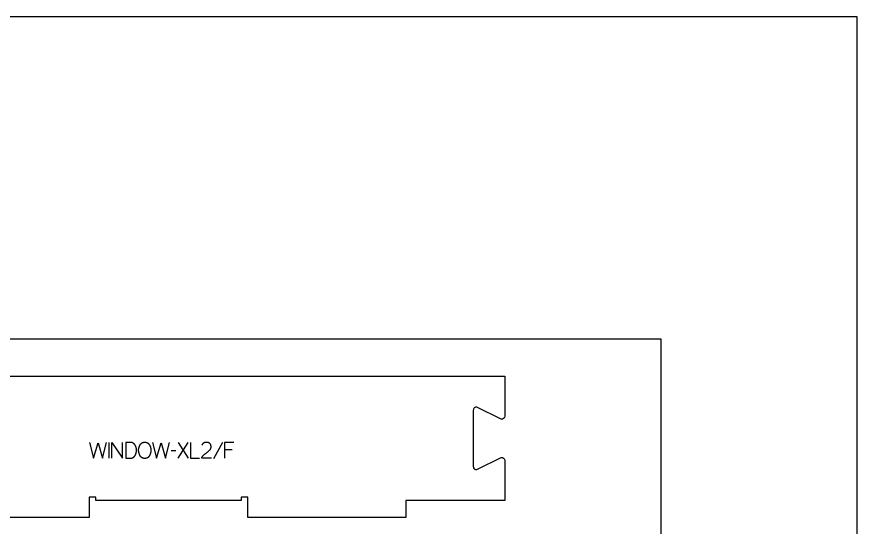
# Model space of a CAD drawing. Extents: x 0 to 4485, y 0 to 8771.
# Drawn here: x 1591 to 3183, y 4626 to 5593 of the extents above; entities that cross this region are included whole.
import ezdxf

# ---------------------------------------------------------------- set-up
doc = ezdxf.new("R2010")
doc.units = 0
for name, color, linetype in [('0_SHEET_SPRUCEPLY_2440X122', 1, 'CONTINUOUS'), ('1_ANYTOOL_1MMDEEP_LABELS_S', 2, 'CONTINUOUS'), ('4_ANYTOOL_CUTTHROUGH_OUTSI', 5, 'CONTINUOUS'), ('DONOTCUT', 7, 'CONTINUOUS')]:
    doc.layers.add(name, color=color, linetype=linetype)

msp = doc.modelspace()

# ---------------------------------------------------------------- linework, layer by layer
at = {"layer": '0_SHEET_SPRUCEPLY_2440X122'}
msp.add_lwpolyline([(371.7, 4982.6), (371.7, 3762.6), (2811.7, 3762.6), (2811.7, 4982.6)], close=True, dxfattribs=at)
at = {"layer": '1_ANYTOOL_1MMDEEP_LABELS_S', "color": 2}
for points in [[(1728.7, 4786.8), (1736.4, 4756.8), (1744.9, 4785.9), (1753.3, 4756.8), (1760.8, 4786.8)], [(1765.2, 4786.8), (1765.2, 4756.8)], [(1771.2, 4756.8), (1771.2, 4786.8), (1791.3, 4756.8), (1791.3, 4786.8)], [(1848.1, 4786.8), (1855.8, 4756.8), (1864.3, 4785.9), (1872.7, 4756.8), (1880.2, 4786.8)], [(1914.8, 4786.8), (1895.9, 4756.8)], [(1916, 4756.8), (1897.1, 4786.8)], [(1920.3, 4786.8), (1920.3, 4756.8), (1937.4, 4756.8)], [(1959.6, 4756.8), (1941.3, 4756.9), (1941.4, 4757.3), (1941.5, 4757.5), (1941.6, 4757.8), (1941.7, 4758), (1941.8, 4758.2), (1941.8, 4758.4), (1941.9, 4758.6), (1942, 4758.8), (1942.1, 4759), (1942.3, 4759.2), (1942.4, 4759.4), (1942.5, 4759.6), (1942.6, 4759.8), (1942.7, 4760), (1942.8, 4760.2), (1943, 4760.4), (1943.1, 4760.6), (1943.2, 4760.8), (1943.4, 4761), (1943.5, 4761.2), (1943.7, 4761.3), (1943.8, 4761.5), (1944, 4761.7), (1944.1, 4761.9), (1944.3, 4762), (1944.5, 4762.2), (1944.6, 4762.4), (1944.8, 4762.5), (1945, 4762.7), (1945.3, 4763), (1946.8, 4764.2), (1948.3, 4765.4), (1949.8, 4766.6), (1951.3, 4767.7), (1952.1, 4768.3), (1952.8, 4768.8), (1953.5, 4769.4), (1954.2, 4770), (1954.9, 4770.6), (1955.5, 4771.2), (1956.1, 4771.8), (1956.7, 4772.4), (1956.9, 4772.6), (1957, 4772.7), (1957.2, 4772.9), (1957.3, 4773), (1957.4, 4773.2), (1957.5, 4773.4), (1957.7, 4773.6), (1957.8, 4773.7), (1957.9, 4773.9), (1958, 4774.1), (1958.1, 4774.3), (1958.2, 4774.4), (1958.3, 4774.6), (1958.4, 4774.8), (1958.4, 4775), (1958.5, 4775.2), (1958.6, 4775.4), (1958.7, 4775.6), (1958.7, 4775.8), (1958.8, 4776), (1958.8, 4776.2), (1958.9, 4776.4), (1958.9, 4776.6), (1959, 4776.8), (1959, 4777), (1959, 4777.2), (1959, 4777.4), (1959.1, 4777.6), (1959.1, 4777.9), (1959.1, 4778.1), (1959.1, 4778.3), (1959.1, 4778.5), (1959.1, 4778.8), (1959.1, 4779), (1959.1, 4779.3), (1959.1, 4779.5), (1959, 4779.8), (1959, 4780), (1959, 4780.2), (1958.9, 4780.4), (1958.9, 4780.7), (1958.9, 4780.9), (1958.8, 4781.1), (1958.7, 4781.3), (1958.7, 4781.5), (1958.6, 4781.7), (1958.5, 4781.9), (1958.5, 4782.1), (1958.4, 4782.3), (1958.3, 4782.5), (1958.2, 4782.6), (1958.1, 4782.8), (1958, 4783), (1957.9, 4783.2), (1957.8, 4783.3), (1957.7, 4783.5), (1957.6, 4783.7), (1957.4, 4783.8), (1957.3, 4784), (1957.2, 4784.1), (1957, 4784.3), (1956.9, 4784.4), (1956.7, 4784.5), (1956.6, 4784.7), (1956.4, 4784.8), (1956.3, 4784.9), (1956.1, 4785), (1955.9, 4785.2), (1955.8, 4785.3), (1955.6, 4785.4), (1955.4, 4785.5), (1955.2, 4785.6), (1955, 4785.7), (1954.9, 4785.8), (1954.7, 4785.9), (1954.5, 4785.9), (1954.3, 4786), (1954.1, 4786.1), (1953.9, 4786.2), (1953.7, 4786.2), (1953.5, 4786.3), (1953.3, 4786.4), (1953.1, 4786.4), (1952.9, 4786.5), (1952.7, 4786.5), (1952.5, 4786.6), (1952.3, 4786.6), (1952, 4786.6), (1951.8, 4786.7), (1951.6, 4786.7), (1951.4, 4786.7), (1951.1, 4786.7), (1950.9, 4786.7), (1950.7, 4786.8), (1950.2, 4786.8), (1949.8, 4786.8), (1949.5, 4786.7), (1949.1, 4786.7), (1948.8, 4786.7), (1948.4, 4786.6), (1948.1, 4786.6), (1947.8, 4786.5), (1947.4, 4786.4), (1947.1, 4786.4), (1947, 4786.3), (1946.8, 4786.3), (1946.7, 4786.2), (1946.5, 4786.2), (1946.4, 4786.1), (1946.2, 4786.1), (1946.1, 4786), (1945.9, 4785.9), (1945.8, 4785.9), (1945.7, 4785.8), (1945.5, 4785.7), (1945.4, 4785.6), (1945.2, 4785.6), (1945.1, 4785.5), (1945, 4785.4), (1944.8, 4785.3), (1944.7, 4785.2), (1944.6, 4785.2), (1944.5, 4785.1), (1944.3, 4785), (1944.2, 4784.9), (1944.1, 4784.8), (1944, 4784.7), (1943.9, 4784.6), (1943.8, 4784.5), (1943.6, 4784.4), (1943.5, 4784.2), (1943.4, 4784.1), (1943.3, 4784), (1943.2, 4783.9), (1943.1, 4783.8), (1943, 4783.7), (1942.8, 4783.4), (1942.6, 4783.1), (1942.4, 4782.9), (1942.2, 4782.6), (1942, 4782.3), (1941.9, 4782), (1941.7, 4781.7)], [(1980.8, 4786.3), (1963.6, 4755.5)], [(2002, 4786.8), (1984.4, 4786.8), (1984.4, 4756.8)], [(1892.5, 4770.7), (1883.7, 4770.6)], [(1998.9, 4772.8), (1984.4, 4772.8)]]:
    msp.add_lwpolyline(points, dxfattribs=at)
for points in [[(1797.3, 4786.8), (1797.3, 4756.8), (1805.8, 4756.9), (1806.3, 4756.9), (1806.7, 4756.9), (1807.1, 4756.9), (1807.4, 4757), (1807.8, 4757), (1808.2, 4757.1), (1808.6, 4757.1), (1808.9, 4757.2), (1809.3, 4757.3), (1809.6, 4757.4), (1809.9, 4757.5), (1810.3, 4757.6), (1810.6, 4757.7), (1810.7, 4757.8), (1810.9, 4757.9), (1811, 4757.9), (1811.2, 4758), (1811.3, 4758.1), (1811.5, 4758.1), (1811.6, 4758.2), (1811.8, 4758.3), (1811.9, 4758.4), (1812, 4758.5), (1812.2, 4758.6), (1812.3, 4758.7), (1812.4, 4758.8), (1812.6, 4758.9), (1812.7, 4759), (1812.8, 4759.1), (1813, 4759.2), (1813.1, 4759.3), (1813.2, 4759.4), (1813.3, 4759.5), (1813.4, 4759.6), (1813.5, 4759.7), (1813.7, 4759.8), (1813.8, 4759.9), (1813.9, 4760.1), (1814, 4760.2), (1814.1, 4760.3), (1814.2, 4760.4), (1814.3, 4760.6), (1814.4, 4760.7), (1814.5, 4760.8), (1814.6, 4761), (1814.8, 4761.3), (1814.9, 4761.6), (1815.1, 4761.9), (1815.4, 4762.5), (1815.7, 4763.1), (1816, 4763.7), (1816.2, 4764.4), (1816.5, 4765), (1816.7, 4765.7), (1816.9, 4766.3), (1817.1, 4767), (1817.2, 4767.6), (1817.4, 4768.3), (1817.5, 4769), (1817.6, 4769.7), (1817.6, 4770.4), (1817.7, 4771.1), (1817.7, 4771.7), (1817.7, 4772.5), (1817.7, 4773), (1817.7, 4773.6), (1817.6, 4774.2), (1817.6, 4774.8), (1817.5, 4775.4), (1817.4, 4775.7), (1817.4, 4775.9), (1817.3, 4776.2), (1817.2, 4776.5), (1817.2, 4776.8), (1817.1, 4777.1), (1817, 4777.3), (1816.9, 4777.6), (1816.8, 4777.9), (1816.7, 4778.2), (1816.6, 4778.4), (1816.5, 4778.7), (1816.4, 4779), (1816.3, 4779.2), (1816.1, 4779.7), (1815.8, 4780.3), (1815.5, 4780.8), (1815.2, 4781.3), (1815, 4781.6), (1814.8, 4781.9), (1814.6, 4782.2), (1814.4, 4782.5), (1814.2, 4782.7), (1814, 4783), (1813.8, 4783.2), (1813.6, 4783.5), (1813.4, 4783.7), (1813.1, 4783.9), (1812.9, 4784.1), (1812.7, 4784.3), (1812.4, 4784.5), (1812.2, 4784.7), (1812, 4784.9), (1811.7, 4785.1), (1811.5, 4785.2), (1811.2, 4785.4), (1811, 4785.5), (1810.7, 4785.6), (1810.4, 4785.8), (1810.2, 4785.9), (1809.9, 4786), (1809.6, 4786.1), (1809.4, 4786.2), (1809.1, 4786.2), (1808.8, 4786.3), (1808.5, 4786.4), (1808.2, 4786.4), (1807.9, 4786.4), (1807.6, 4786.5), (1807.3, 4786.5), (1804.9, 4786.6), (1802.4, 4786.7), (1799.9, 4786.7)], [(1833.8, 4787.1), (1834.2, 4787.1), (1834.5, 4787.1), (1834.9, 4787.1), (1835.2, 4787), (1835.4, 4787), (1835.6, 4787), (1835.7, 4786.9), (1835.9, 4786.9), (1836.1, 4786.9), (1836.2, 4786.8), (1836.4, 4786.8), (1836.6, 4786.7), (1836.7, 4786.7), (1836.9, 4786.6), (1837, 4786.6), (1837.2, 4786.5), (1837.3, 4786.5), (1837.5, 4786.4), (1837.6, 4786.3), (1837.8, 4786.3), (1837.9, 4786.2), (1838.1, 4786.1), (1838.2, 4786.1), (1838.4, 4786), (1838.5, 4785.9), (1838.6, 4785.8), (1838.8, 4785.7), (1838.9, 4785.6), (1839.1, 4785.4), (1839.4, 4785.2), (1839.7, 4785), (1839.9, 4784.8), (1840.1, 4784.6), (1840.4, 4784.4), (1840.6, 4784.2), (1840.8, 4784), (1841, 4783.7), (1841.2, 4783.5), (1841.4, 4783.2), (1841.6, 4783), (1841.8, 4782.7), (1842, 4782.4), (1842.2, 4782.2), (1842.3, 4781.9), (1842.5, 4781.6), (1842.7, 4781.3), (1842.8, 4781), (1843, 4780.7), (1843.1, 4780.4), (1843.2, 4780.1), (1843.4, 4779.8), (1843.5, 4779.5), (1843.6, 4779.2), (1843.7, 4778.9), (1843.9, 4778.5), (1844, 4778.2), (1844.1, 4777.9), (1844.1, 4777.5), (1844.2, 4777.2), (1844.3, 4776.9), (1844.5, 4776.2), (1844.6, 4775.5), (1844.7, 4774.8), (1844.8, 4774.2), (1844.8, 4773.5), (1844.9, 4772.9), (1844.9, 4772.2), (1844.9, 4771.6), (1844.9, 4771), (1844.9, 4770.3), (1844.8, 4769.7), (1844.8, 4769), (1844.7, 4768.4), (1844.5, 4767.8), (1844.4, 4767.1), (1844.2, 4766.5), (1844.1, 4765.9), (1843.9, 4765.2), (1843.6, 4764.6), (1843.4, 4763.9), (1843.1, 4763.3), (1842.8, 4762.7), (1842.5, 4762), (1842.2, 4761.4), (1842, 4761.1), (1841.8, 4760.8), (1841.6, 4760.5), (1841.4, 4760.2), (1841.2, 4759.9), (1841, 4759.7), (1840.8, 4759.4), (1840.6, 4759.2), (1840.5, 4759), (1840.4, 4758.9), (1840.2, 4758.8), (1840.1, 4758.7), (1840, 4758.6), (1839.9, 4758.5), (1839.8, 4758.4), (1839.6, 4758.3), (1839.5, 4758.2), (1839.4, 4758.1), (1839.3, 4758), (1839.1, 4757.9), (1839, 4757.8), (1838.9, 4757.7), (1838.7, 4757.7), (1838.6, 4757.6), (1838.5, 4757.5), (1838.3, 4757.4), (1838.2, 4757.3), (1838, 4757.3), (1837.9, 4757.2), (1837.8, 4757.1), (1837.6, 4757.1), (1837.5, 4757), (1837.3, 4757), (1837.2, 4756.9), (1837, 4756.8), (1836.9, 4756.8), (1836.5, 4756.7), (1836.2, 4756.6), (1835.9, 4756.5), (1835.6, 4756.5), (1835.2, 4756.4), (1834.9, 4756.4), (1834.5, 4756.3), (1834.2, 4756.3), (1833.8, 4756.3), (1833.4, 4756.3), (1833.1, 4756.3), (1832.7, 4756.3), (1832.3, 4756.3), (1832, 4756.4), (1831.6, 4756.4), (1831.3, 4756.5), (1830.9, 4756.5), (1830.6, 4756.6), (1830.2, 4756.7), (1829.9, 4756.8), (1829.8, 4756.9), (1829.6, 4756.9), (1829.5, 4757), (1829.3, 4757), (1829.1, 4757.1), (1829, 4757.2), (1828.8, 4757.2), (1828.7, 4757.3), (1828.6, 4757.4), (1828.4, 4757.4), (1828.3, 4757.5), (1828.1, 4757.6), (1828, 4757.7), (1827.9, 4757.8), (1827.7, 4757.8), (1827.6, 4757.9), (1827.4, 4758), (1827.3, 4758.1), (1827.2, 4758.2), (1827.1, 4758.3), (1826.9, 4758.4), (1826.8, 4758.5), (1826.7, 4758.6), (1826.6, 4758.7), (1826.5, 4758.9), (1826.3, 4759), (1826.2, 4759.1), (1826.1, 4759.2), (1826, 4759.3), (1825.9, 4759.5), (1825.7, 4759.7), (1825.5, 4760), (1825.3, 4760.3), (1825.1, 4760.6), (1824.9, 4760.9), (1824.7, 4761.2), (1824.5, 4761.5), (1824.2, 4762.1), (1823.9, 4762.8), (1823.6, 4763.4), (1823.3, 4764.1), (1823.1, 4764.7), (1822.8, 4765.4), (1822.6, 4766), (1822.4, 4766.7), (1822.3, 4767.3), (1822.1, 4768), (1822, 4768.6), (1821.9, 4769.3), (1821.8, 4769.9), (1821.8, 4770.6), (1821.8, 4771.2), (1821.7, 4771.9), (1821.8, 4772.6), (1821.8, 4773.3), (1821.8, 4774), (1821.9, 4774.6), (1822, 4775.3), (1822.2, 4776), (1822.3, 4776.6), (1822.5, 4777.3), (1822.7, 4777.9), (1822.9, 4778.6), (1823.1, 4779.2), (1823.4, 4779.8), (1823.7, 4780.5), (1824, 4781.1), (1824.3, 4781.7), (1824.6, 4782.3), (1824.8, 4782.6), (1825, 4782.9), (1825.2, 4783.2), (1825.4, 4783.4), (1825.6, 4783.7), (1825.8, 4783.9), (1826.1, 4784.2), (1826.3, 4784.4), (1826.4, 4784.5), (1826.5, 4784.6), (1826.7, 4784.7), (1826.8, 4784.8), (1826.9, 4784.9), (1827, 4785), (1827.2, 4785.1), (1827.3, 4785.2), (1827.4, 4785.3), (1827.5, 4785.4), (1827.7, 4785.5), (1827.8, 4785.6), (1828, 4785.7), (1828.1, 4785.7), (1828.2, 4785.8), (1828.4, 4785.9), (1828.5, 4786), (1828.7, 4786.1), (1829, 4786.2), (1829.3, 4786.3), (1829.6, 4786.4), (1829.9, 4786.5), (1830.2, 4786.6), (1830.5, 4786.7), (1830.9, 4786.8), (1831.2, 4786.9), (1831.6, 4786.9), (1831.9, 4787), (1832.3, 4787), (1832.6, 4787.1), (1833, 4787.1), (1833.4, 4787.1)]]:
    msp.add_lwpolyline(points, close=True, dxfattribs=at)
at = {"layer": '4_ANYTOOL_CUTTHROUGH_OUTSI', "color": 5}
msp.add_lwpolyline([(1428.5, 4912.1), (2028.3, 4912.1), (2515.5, 4912.1), (2515.5, 4836.4), (2515.5, 4836.4, -0.461531), (2508.8, 4830.7), (2462.8, 4853.4), (2462.8, 4853.4), (2462.8, 4853.4), (2462.8, 4853.4, 0.463455), (2455.5, 4847.3), (2455.5, 4741.4, 0.220464), (2457.7, 4736.6, 0.220464), (2462.8, 4735.3), (2462.8, 4735.3), (2462.8, 4735.3), (2508.8, 4757.9), (2508.8, 4757.9, -0.461531), (2515.5, 4752.3), (2515.5, 4676.6), (2328.3, 4676.6), (2328, 4676.6), (2328, 4676.3), (2328, 4644.6), (2028.5, 4644.6), (2028.5, 4682.6), (2016, 4682.6), (2016, 4676.6), (1740.5, 4676.6), (1740.5, 4682.6), (1728, 4682.6), (1728, 4644.6), (1428.5, 4644.6)], format="xyb", dxfattribs=at)
at = {"layer": 'DONOTCUT'}
msp.add_lwpolyline([(0, 0), (3183.4, 0), (3183.4, 5593.4), (0, 5593.4)], close=True, dxfattribs=at)

doc.saveas('drawing.dxf')
